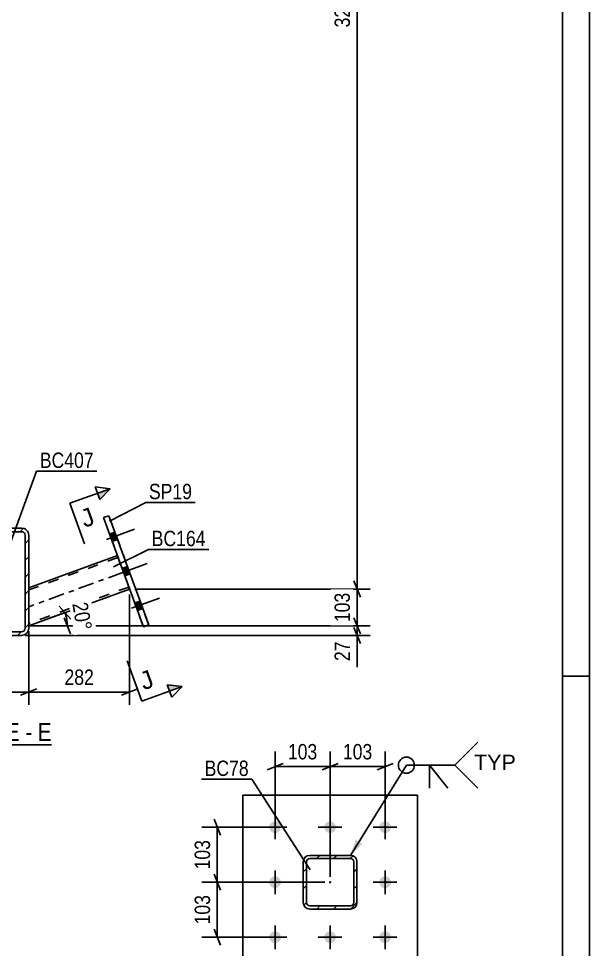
# Model space of a CAD drawing. Header units: millimetres. Extents: x 0 to 841, y 0 to 594.
# Drawn here: x 734.7 to 841, y 247.1 to 420.5 of the extents above; entities that cross this region are included whole.
import ezdxf

# ---------------------------------------------------------------- set-up
doc = ezdxf.new("R2010")
doc.units = ezdxf.units.MM
doc.linetypes.add('DXK_LINE_DOT2', pattern=[3.9198, 1.9599, -1.9599])
doc.linetypes.add('DXK_LINE_DOT3', pattern=[5.9187, 2.979, -0.9799, 0.9799, -0.9799])
doc.styles.add('Arial', font='ARIAL.TTF', dxfattribs={"height": 0.2})
doc.styles.add('Arial Narrow', font='ARIALN.TTF', dxfattribs={"height": 0.2})

# ---------------------------------------------------------------- blocks, each defined once
blk = doc.blocks.new('Unknown-761549663-1133')
at = {"color": 5, "linetype": 'Continuous'}
for p, q in [((841, 0), (841, 594)), ((836, 5), (836, 589)), ((841, 298), (836, 298))]:
    blk.add_line(p, q, dxfattribs=at)
blk = doc.blocks.new('Unknown-761549663-15 - 2424')
at = {"color": 6, "linetype": 'Continuous'}
blk.add_line((713.15, 285.19), (740.79, 285.19), dxfattribs=at)
at = {"color": 0, "linetype": 'Continuous'}
for points in [[(731.25, 285.94), (731.25, 289.44), (713.15, 289.44), (713.15, 285.94)], [(734.86, 285.94), (734.86, 289.44), (732.3, 289.44), (732.3, 285.94)], [(737.19, 285.94), (737.19, 289.44), (735.91, 289.44), (735.91, 285.94)], [(740.79, 285.94), (740.79, 289.44), (738.24, 289.44), (738.24, 285.94)]]:
    blk.add_wipeout(points, dxfattribs=at)
at = {"color": 7, "linetype": 'Continuous', "style": 'Arial Narrow'}
for s, p in [('SECTION ', (713.15, 285.94)), ('E', (732.3, 285.94)), ('E', (738.24, 285.94)), ('-', (735.91, 285.94))]:
    blk.add_text(s, height=3.34, dxfattribs=at).set_placement(p)
blk = doc.blocks.new('Bolt-761549663-2429 - 2424')
at = {"linetype": 'Continuous'}
for points in [[(751.62, 324.48), (752.12, 323.1), (753.12, 323.47), (752.62, 324.84)], [(751.62, 324.48), (752.12, 323.1), (753.12, 323.47), (752.62, 324.84)], [(751.62, 324.48), (752.12, 323.1), (753.12, 323.47), (752.62, 324.84)], [(753.96, 318.06), (754.46, 316.68), (755.46, 317.04), (754.96, 318.42)], [(753.96, 318.06), (754.46, 316.68), (755.46, 317.04), (754.96, 318.42)], [(756.29, 311.64), (756.8, 310.26), (757.8, 310.62), (757.3, 312)], [(756.29, 311.64), (756.8, 310.26), (757.8, 310.62), (757.3, 312)], [(756.29, 311.64), (756.8, 310.26), (757.8, 310.62), (757.3, 312)]]:
    blk.add_hatch(color=1, dxfattribs=at).paths.add_polyline_path(points)
at = {"color": 1, "linetype": 'Continuous'}
for p, q in [((751.06, 323.49), (756.26, 325.39)), ((751.06, 323.49), (756.26, 325.39)), ((751.06, 323.49), (756.26, 325.39)), ((751.62, 324.48), (752.62, 324.84)), ((751.62, 324.48), (752.62, 324.84)), ((751.62, 324.48), (752.62, 324.84)), ((752.12, 323.1), (753.12, 323.47)), ((752.12, 323.1), (753.12, 323.47)), ((752.12, 323.1), (753.12, 323.47)), ((753.39, 317.07), (758.59, 318.97)), ((753.39, 317.07), (758.59, 318.97)), ((753.96, 318.06), (754.96, 318.42)), ((753.96, 318.06), (754.96, 318.42)), ((754.46, 316.68), (755.46, 317.04)), ((754.46, 316.68), (755.46, 317.04)), ((755.73, 310.65), (760.93, 312.54)), ((755.73, 310.65), (760.93, 312.54)), ((755.73, 310.65), (760.93, 312.54)), ((756.29, 311.64), (757.3, 312)), ((756.29, 311.64), (757.3, 312)), ((756.29, 311.64), (757.3, 312)), ((756.8, 310.26), (757.8, 310.62)), ((756.8, 310.26), (757.8, 310.62)), ((756.8, 310.26), (757.8, 310.62))]:
    blk.add_line(p, q, dxfattribs=at)
blk = doc.blocks.new('Part-761549663-2524 - 2424')
at = {"color": 2, "linetype": 'Continuous'}
for p, q in [((736.55, 314.49), (753.07, 320.5)), ((736.55, 307.4), (755.35, 314.24))]:
    blk.add_line(p, q, dxfattribs=at)
at = {"color": 7, "linetype": 'DXK_LINE_DOT2'}
for p, q in [((736.55, 314.07), (753.2, 320.13)), ((755.35, 314.24), (753.07, 320.5)), ((755.21, 314.61), (736.55, 307.82)), ((736.55, 314.49), (736.55, 307.4))]:
    blk.add_line(p, q, dxfattribs=at)
at = {"color": 7, "linetype": 'DXK_LINE_DOT3'}
blk.add_line((754.21, 317.37), (736.55, 310.94), dxfattribs=at)
blk = doc.blocks.new('Part-761549663-2603 - 2424')
at = {"linetype": 'Continuous'}
h = blk.add_hatch(dxfattribs=at)
h.set_pattern_fill('', scale=0.7, style=0, pattern_type=0)
h.set_pattern_definition([(45, (723.2205, 306.9237), (-1.57154, 1.57154), [])])
h.paths.add_polyline_path([(723.22, 324.26), (723.22, 306.92), (723.32, 306.41), (723.61, 305.98), (724.04, 305.69), (724.55, 305.59), (735.22, 305.59), (735.73, 305.69), (736.16, 305.98), (736.45, 306.41), (736.55, 306.92), (736.55, 324.26), (736.45, 324.77), (736.16, 325.2), (735.73, 325.49), (735.22, 325.59), (724.55, 325.59), (724.04, 325.49), (723.61, 325.2), (723.32, 324.77)])
h.paths.add_polyline_path([(724.08, 324.73), (724.3, 324.87), (724.55, 324.92), (735.22, 324.92), (735.48, 324.87), (735.69, 324.73), (735.84, 324.51), (735.89, 324.26), (735.89, 306.92), (735.84, 306.67), (735.69, 306.45), (735.48, 306.31), (735.22, 306.26), (724.55, 306.26), (724.3, 306.31), (724.08, 306.45), (723.94, 306.67), (723.89, 306.92), (723.89, 324.26), (723.94, 324.51)])
at = {"color": 2, "linetype": 'Continuous'}
for p, q in [((723.32, 324.77), (723.22, 324.26)), ((723.89, 324.26), (723.94, 324.51)), ((724.55, 325.59), (724.04, 325.49)), ((724.3, 324.87), (724.55, 324.92)), ((724.55, 325.59), (724.55, 325.59)), ((724.55, 325.59), (735.22, 325.59)), ((724.55, 324.92), (724.55, 324.92)), ((724.55, 324.92), (735.22, 324.92)), ((735.22, 325.59), (735.22, 325.59)), ((735.73, 325.49), (735.22, 325.59)), ((735.22, 324.92), (735.22, 324.92)), ((735.22, 324.92), (735.48, 324.87)), ((735.84, 324.51), (735.89, 324.26)), ((736.55, 324.26), (736.45, 324.77)), ((723.22, 324.26), (723.22, 324.26)), ((723.22, 306.92), (723.22, 324.26)), ((723.89, 324.26), (723.89, 324.26)), ((723.89, 306.92), (723.89, 324.26)), ((735.89, 324.26), (735.89, 324.26)), ((735.89, 306.92), (735.89, 324.26)), ((736.55, 324.26), (736.55, 324.26)), ((736.55, 306.92), (736.55, 324.26)), ((723.22, 306.92), (723.22, 306.92)), ((723.22, 306.92), (723.32, 306.41)), ((723.89, 306.92), (723.89, 306.92)), ((723.94, 306.67), (723.89, 306.92)), ((724.04, 305.69), (724.55, 305.59)), ((724.55, 306.26), (724.3, 306.31)), ((724.55, 306.26), (724.55, 306.26)), ((724.55, 306.26), (735.22, 306.26)), ((724.55, 305.59), (724.55, 305.59)), ((724.55, 305.59), (735.22, 305.59)), ((735.48, 306.31), (735.22, 306.26)), ((735.22, 306.26), (735.22, 306.26)), ((735.22, 305.59), (735.73, 305.69)), ((735.22, 305.59), (735.22, 305.59)), ((735.89, 306.92), (735.84, 306.67)), ((735.89, 306.92), (735.89, 306.92)), ((736.45, 306.41), (736.55, 306.92)), ((736.55, 306.92), (736.55, 306.92))]:
    blk.add_line(p, q, dxfattribs=at)
for centre, radius, start, end in [((724.55, 324.26), 1.33, 112.5, 157.5), ((724.55, 324.26), 0.667, 112.5, 157.5), ((735.22, 324.26), 0.667, 22.5, 67.5), ((735.22, 324.26), 1.33, 22.5, 67.5), ((724.55, 306.92), 1.33, 202.5, 247.5), ((724.55, 306.92), 0.667, 202.5, 247.5), ((735.22, 306.92), 0.667, 292.5, 337.5), ((735.22, 306.92), 1.33, 292.5, 337.5)]:
    blk.add_arc(centre, radius, start, end, dxfattribs=at)
blk = doc.blocks.new('Part-761549663-2658 - 2424')
at = {"color": 2, "linetype": 'Continuous'}
for p, q in [((751.5, 327.91), (750.5, 327.55)), ((758.91, 307.55), (751.5, 327.91)), ((751.5, 327.91), (751.5, 327.91)), ((750.5, 327.55), (757.91, 307.19)), ((750.5, 327.55), (750.5, 327.55)), ((757.91, 307.19), (758.91, 307.55)), ((757.91, 307.19), (757.91, 307.19)), ((758.91, 307.55), (758.91, 307.55))]:
    blk.add_line(p, q, dxfattribs=at)
at = {"color": 7, "linetype": 'DXK_LINE_DOT2'}
for p, q in [((750.5, 327.55), (751.5, 327.91)), ((751.5, 327.91), (758.91, 307.55)), ((750.5, 327.55), (757.91, 307.19)), ((758.91, 307.55), (757.91, 307.19))]:
    blk.add_line(p, q, dxfattribs=at)
blk = doc.blocks.new('Part-761549663-16539 - 16524')
at = {"linetype": 'Continuous'}
h = blk.add_hatch(dxfattribs=at)
h.set_pattern_fill('', scale=0.7, style=0, pattern_type=0)
h.set_pattern_definition([(45, (796.4951, 254.6009), (-1.57154, 1.57154), [])])
h.paths.add_polyline_path([(788.9, 254.6), (796.5, 254.6), (796.95, 254.69), (797.34, 254.95), (797.6, 255.34), (797.7, 255.8), (797.7, 263.4), (797.6, 263.86), (797.34, 264.25), (796.95, 264.51), (796.5, 264.6), (788.9, 264.6), (788.44, 264.51), (788.05, 264.25), (787.79, 263.86), (787.7, 263.4), (787.7, 255.8), (787.79, 255.34), (788.05, 254.95), (788.44, 254.69)])
h.paths.add_polyline_path([(788.34, 255.57), (788.3, 255.8), (788.3, 263.4), (788.34, 263.63), (788.47, 263.83), (788.67, 263.96), (788.9, 264), (796.5, 264), (796.72, 263.96), (796.92, 263.83), (797.05, 263.63), (797.1, 263.4), (797.1, 255.8), (797.05, 255.57), (796.92, 255.38), (796.72, 255.25), (796.5, 255.2), (788.9, 255.2), (788.67, 255.25), (788.47, 255.38)])
blk.add_hatch(color=30, dxfattribs=at).paths.add_polyline_path([(792.7, 259.5, -1), (792.7, 259.7, -1)])
at = {"color": 7, "linetype": 'DXK_LINE_DOT2'}
for p, q in [((787.7, 263.4), (787.79, 263.86)), ((788.47, 263.83), (788.34, 263.63)), ((788.44, 264.51), (788.9, 264.6)), ((788.67, 263.96), (788.47, 263.83)), ((788.9, 264), (788.67, 263.96)), ((788.9, 264.6), (796.5, 264.6)), ((788.9, 264), (796.5, 264)), ((796.5, 264.6), (796.95, 264.51)), ((796.72, 263.96), (796.5, 264)), ((796.92, 263.83), (796.72, 263.96)), ((797.05, 263.63), (796.92, 263.83)), ((797.6, 263.86), (797.7, 263.4)), ((787.7, 255.8), (787.7, 263.4)), ((788.34, 263.63), (788.3, 263.4)), ((788.3, 263.4), (788.3, 255.8)), ((797.1, 263.4), (797.05, 263.63)), ((797.1, 255.8), (797.1, 263.4)), ((797.7, 255.8), (797.7, 263.4)), ((787.79, 255.34), (787.7, 255.8)), ((788.3, 255.8), (788.34, 255.57)), ((788.34, 255.57), (788.47, 255.38)), ((788.47, 255.38), (788.67, 255.25)), ((788.67, 255.25), (788.9, 255.2)), ((788.9, 255.2), (796.5, 255.2)), ((796.5, 255.2), (796.72, 255.25)), ((796.72, 255.25), (796.92, 255.38)), ((796.92, 255.38), (797.05, 255.57)), ((797.05, 255.57), (797.1, 255.8)), ((797.7, 255.8), (797.6, 255.34)), ((788.9, 254.6), (788.44, 254.69)), ((788.9, 254.6), (796.5, 254.6)), ((796.95, 254.69), (796.5, 254.6))]:
    blk.add_line(p, q, dxfattribs=at)
at = {"color": 2, "linetype": 'Continuous'}
for p, q in [((787.79, 263.86), (787.7, 263.4)), ((788.34, 263.63), (788.47, 263.83)), ((788.9, 264.6), (788.44, 264.51)), ((788.47, 263.83), (788.67, 263.96)), ((788.67, 263.96), (788.9, 264)), ((788.9, 264.6), (796.5, 264.6)), ((788.9, 264), (796.5, 264)), ((796.95, 264.51), (796.5, 264.6)), ((796.5, 264), (796.72, 263.96)), ((796.72, 263.96), (796.92, 263.83)), ((796.92, 263.83), (797.05, 263.63)), ((797.7, 263.4), (797.6, 263.86)), ((787.7, 255.8), (787.7, 263.4)), ((788.3, 263.4), (788.34, 263.63)), ((788.3, 255.8), (788.3, 263.4)), ((797.05, 263.63), (797.1, 263.4)), ((797.1, 255.8), (797.1, 263.4)), ((797.7, 255.8), (797.7, 263.4)), ((787.7, 255.8), (787.79, 255.34)), ((788.34, 255.57), (788.3, 255.8)), ((788.47, 255.38), (788.34, 255.57)), ((788.67, 255.25), (788.47, 255.38)), ((788.9, 255.2), (788.67, 255.25)), ((788.9, 255.2), (796.5, 255.2)), ((796.72, 255.25), (796.5, 255.2)), ((796.92, 255.38), (796.72, 255.25)), ((797.05, 255.57), (796.92, 255.38)), ((797.1, 255.8), (797.05, 255.57)), ((797.6, 255.34), (797.7, 255.8)), ((788.44, 254.69), (788.9, 254.6)), ((788.9, 254.6), (796.5, 254.6)), ((796.5, 254.6), (796.95, 254.69))]:
    blk.add_line(p, q, dxfattribs=at)
at = {"color": 7, "linetype": 'DXK_LINE_DOT3'}
blk.add_line((792.7, 259.6), (792.7, 259.6), dxfattribs=at)
at = {"color": 30, "linetype": 'DXK_LINE_DOT3'}
blk.add_line((792.7, 259.6), (792.7, 259.6), dxfattribs=at)
at = {"color": 30, "linetype": 'Continuous'}
blk.add_circle((792.7, 259.6), 0.1, dxfattribs=at)
at = {"color": 7, "linetype": 'DXK_LINE_DOT2'}
for centre, start, end in [((788.9, 263.4), 112.4999, 157.4999), ((796.5, 263.4), 22.4999, 67.4999), ((788.9, 255.8), 202.4999, 247.4999), ((796.5, 255.8), 292.4999, 337.4999)]:
    blk.add_arc(centre, 1.2, start, end, dxfattribs=at)
at = {"color": 2, "linetype": 'Continuous'}
for centre, start, end in [((788.9, 263.4), 112.4999, 157.4999), ((796.5, 263.4), 22.4999, 67.4999), ((788.9, 255.8), 202.4999, 247.4999), ((796.5, 255.8), 292.4999, 337.4999)]:
    blk.add_arc(centre, 1.2, start, end, dxfattribs=at)
blk = doc.blocks.new('Bolt-761549663-16603 - 16524')
at = {"linetype": 'Continuous'}
for points in [[(782.45, 270.95, -1), (782.45, 268.75, -1)], [(792.7, 270.95, -1), (792.7, 268.75, -1)], [(802.95, 270.95, -1), (802.95, 268.75, -1)], [(782.45, 260.7, -1), (782.45, 258.5, -1)], [(802.95, 260.7, -1), (802.95, 258.5, -1)], [(782.45, 250.45, -1), (782.45, 248.25, -1)], [(792.7, 250.45, -1), (792.7, 248.25, -1)], [(802.95, 250.45, -1), (802.95, 248.25, -1)]]:
    blk.add_hatch(color=1, dxfattribs=at).paths.add_polyline_path(points)
at = {"color": 1, "linetype": 'Continuous'}
for p, q in [((782.45, 267.65), (782.45, 272.05)), ((792.7, 267.65), (792.7, 272.05)), ((802.95, 267.65), (802.95, 272.05)), ((780.25, 269.85), (784.65, 269.85)), ((790.5, 269.85), (794.9, 269.85)), ((800.75, 269.85), (805.15, 269.85)), ((782.45, 257.4), (782.45, 261.8)), ((802.95, 257.4), (802.95, 261.8)), ((780.25, 259.6), (784.65, 259.6)), ((800.75, 259.6), (805.15, 259.6)), ((782.45, 247.15), (782.45, 251.55)), ((792.7, 247.15), (792.7, 251.55)), ((802.95, 247.15), (802.95, 251.55)), ((780.25, 249.35), (784.65, 249.35)), ((790.5, 249.35), (794.9, 249.35)), ((800.75, 249.35), (805.15, 249.35))]:
    blk.add_line(p, q, dxfattribs=at)
blk = doc.blocks.new('Part-761549663-16557 - 16524')
at = {"color": 2, "linetype": 'Continuous'}
for p, q in [((776.45, 243.35), (776.45, 275.85)), ((776.45, 275.85), (808.95, 275.85)), ((808.95, 243.35), (808.95, 275.85)), ((776.45, 243.35), (808.95, 243.35))]:
    blk.add_line(p, q, dxfattribs=at)
blk = doc.blocks.new('StraightDimension-761549663-16245 - 2424')
at = {"color": 7, "linetype": 'Continuous'}
for p, q in [((797.14, 308.9), (798.34, 305.9)), ((737.55, 307.4), (800.14, 307.4)), ((798.34, 304.09), (797.14, 307.09)), ((797.74, 305.59), (797.74, 307.4)), ((735.95, 305.59), (800.14, 305.59))]:
    blk.add_line(p, q, dxfattribs=at)
at = {"color": 0}
blk.add_wipeout([(796.99, 305.07), (792.79, 305.07), (792.79, 300.21), (796.99, 300.21)], dxfattribs=at)
at = {"color": 7, "linetype": 'Continuous'}
blk.add_line((797.74, 305.59), (797.74, 299.68), dxfattribs=at)
blk.add_line((797.74, 305.59), (797.74, 299.68), dxfattribs=at)
at = {"color": 3, "style": 'Arial Narrow'}
blk.add_text('27', height=2.863, rotation=90.0002, dxfattribs=at).set_placement((796.39, 300.81))
blk = doc.blocks.new('StraightDimension-761549663-16243 - 2424')
at = {"color": 7, "linetype": 'Continuous'}
for p, q in [((797.74, 314.24), (797.74, 530.87)), ((797.14, 315.74), (798.34, 312.74)), ((756.35, 314.24), (800.14, 314.24))]:
    blk.add_line(p, q, dxfattribs=at)
at = {"color": 0}
blk.add_wipeout([(796.99, 426.81), (792.79, 426.81), (792.79, 418.3), (796.99, 418.3)], dxfattribs=at)
at = {"color": 3, "style": 'Arial Narrow'}
blk.add_text('3250', height=2.863, rotation=90.0002, dxfattribs=at).set_placement((796.39, 418.9))
blk = doc.blocks.new('StraightDimension-761549663-13290 - 2424')
at = {"color": 7, "linetype": 'Continuous'}
for p, q in [((723.22, 306.29), (723.22, 292.63)), ((736.55, 306.4), (736.55, 292.63)), ((724.72, 295.63), (721.72, 294.43)), ((723.22, 295.03), (736.55, 295.03)), ((735.05, 294.43), (738.05, 295.63))]:
    blk.add_line(p, q, dxfattribs=at)
at = {"color": 0}
blk.add_wipeout([(733.23, 295.78), (733.23, 299.98), (726.54, 299.98), (726.54, 295.78)], dxfattribs=at)
at = {"color": 3, "style": 'Arial Narrow'}
blk.add_text('200', height=2.863, dxfattribs=at).set_placement((727.14, 296.38))
blk = doc.blocks.new('StraightDimension-761549663-13289 - 2424')
at = {"color": 7, "linetype": 'Continuous'}
for p, q in [((755.35, 313.24), (755.35, 292.63)), ((736.55, 306.4), (736.55, 292.63)), ((738.05, 295.63), (735.05, 294.43)), ((736.55, 295.03), (755.35, 295.03)), ((753.85, 294.43), (756.85, 295.63))]:
    blk.add_line(p, q, dxfattribs=at)
at = {"color": 0}
blk.add_wipeout([(749.29, 295.78), (749.29, 299.98), (742.61, 299.98), (742.61, 295.78)], dxfattribs=at)
at = {"color": 3, "style": 'Arial Narrow'}
blk.add_text('282', height=2.863, dxfattribs=at).set_placement((743.21, 296.38))
blk = doc.blocks.new('StraightDimension-761549663-16244 - 2424')
at = {"color": 7, "linetype": 'Continuous'}
for p, q in [((797.14, 315.74), (798.34, 312.74)), ((756.35, 314.24), (800.14, 314.24)), ((797.74, 307.4), (797.74, 314.24)), ((798.34, 305.9), (797.14, 308.9)), ((737.55, 307.4), (800.14, 307.4))]:
    blk.add_line(p, q, dxfattribs=at)
at = {"color": 0}
blk.add_wipeout([(796.99, 314.16), (792.79, 314.16), (792.79, 307.47), (796.99, 307.47)], dxfattribs=at)
at = {"color": 3, "style": 'Arial Narrow'}
blk.add_text('103', height=2.863, rotation=90.0002, dxfattribs=at).set_placement((796.39, 308.07))
blk = doc.blocks.new('AngleDimension-761549663-16437 - 2424')
at = {"color": 7, "linetype": 'Continuous'}
for p, q in [((742.23, 311.06), (744.39, 308.65)), ((743.31, 309.86), (736.55, 307.4)), ((744.34, 305.9), (743.14, 308.9)), ((743.74, 307.4), (736.55, 307.4)), ((737.55, 307.4), (743.74, 307.4))]:
    blk.add_line(p, q, dxfattribs=at)
blk.add_arc((736.55, 307.4), 7.19, 360, 20, dxfattribs=at)
at = {"color": 0}
blk.add_wipeout([(745.08, 305.62), (749.22, 306.35), (748.1, 312.71), (743.96, 311.98)], dxfattribs=at)
at = {"color": 3, "style": 'Arial Narrow'}
blk.add_text('20°', height=2.863, rotation=-80.0021, dxfattribs=at).set_placement((744.65, 311.49))
blk = doc.blocks.new('StraightDimension-761549663-17452 - 16524')
at = {"color": 7, "linetype": 'Continuous'}
for p, q in [((792.7, 260.6), (792.7, 283.99)), ((802.95, 270.85), (802.95, 283.99)), ((791.2, 280.54), (794.2, 281.74)), ((792.7, 281.14), (802.95, 281.14)), ((804.45, 281.74), (801.45, 280.54))]:
    blk.add_line(p, q, dxfattribs=at)
at = {"color": 0}
blk.add_wipeout([(801.16, 281.89), (801.16, 286.09), (794.48, 286.09), (794.48, 281.89)], dxfattribs=at)
at = {"color": 3, "style": 'Arial Narrow'}
blk.add_text('103', height=2.863, dxfattribs=at).set_placement((795.08, 282.49))
blk = doc.blocks.new('StraightDimension-761549663-17453 - 16524')
at = {"color": 7, "linetype": 'Continuous'}
for p, q in [((782.45, 270.85), (782.45, 283.99)), ((792.7, 260.6), (792.7, 283.99)), ((780.95, 280.54), (783.95, 281.74)), ((782.45, 281.14), (792.7, 281.14)), ((794.2, 281.74), (791.2, 280.54))]:
    blk.add_line(p, q, dxfattribs=at)
at = {"color": 0}
blk.add_wipeout([(790.91, 281.89), (790.91, 286.09), (784.23, 286.09), (784.23, 281.89)], dxfattribs=at)
at = {"color": 3, "style": 'Arial Narrow'}
blk.add_text('103', height=2.863, dxfattribs=at).set_placement((784.83, 282.49))
blk = doc.blocks.new('StraightDimension-761549663-17485 - 16524')
at = {"color": 7, "linetype": 'Continuous'}
for p, q in [((771.08, 271.35), (772.28, 268.35)), ((781.45, 269.85), (768.83, 269.85)), ((771.68, 259.6), (771.68, 269.85)), ((772.28, 258.1), (771.08, 261.1)), ((791.7, 259.6), (768.83, 259.6))]:
    blk.add_line(p, q, dxfattribs=at)
at = {"color": 0}
blk.add_wipeout([(770.93, 268.07), (766.73, 268.07), (766.73, 261.38), (770.93, 261.38)], dxfattribs=at)
at = {"color": 3, "style": 'Arial Narrow'}
blk.add_text('103', height=2.863, rotation=90.0002, dxfattribs=at).set_placement((770.33, 261.98))
blk = doc.blocks.new('StraightDimension-761549663-17486 - 16524')
at = {"color": 7, "linetype": 'Continuous'}
for p, q in [((771.08, 261.1), (772.28, 258.1)), ((791.7, 259.6), (768.83, 259.6)), ((771.68, 249.35), (771.68, 259.6)), ((772.28, 247.85), (771.08, 250.85)), ((781.45, 249.35), (768.83, 249.35))]:
    blk.add_line(p, q, dxfattribs=at)
at = {"color": 0}
blk.add_wipeout([(770.93, 257.82), (766.73, 257.82), (766.73, 251.13), (770.93, 251.13)], dxfattribs=at)
at = {"color": 3, "style": 'Arial Narrow'}
blk.add_text('103', height=2.863, rotation=90.0002, dxfattribs=at).set_placement((770.33, 251.73))
blk = doc.blocks.new('SectionMark-761549663-17020 - 2424')
at = {"linetype": 'Continuous'}
for points in [[(749.81, 330.91), (749.38, 332.09), (751.73, 332.94)], [(762.8, 295.23), (762.37, 296.41), (765.15, 296.09)]]:
    blk.add_hatch(color=6, dxfattribs=at).paths.add_polyline_path(points)
at = {"color": 6, "linetype": 'Continuous'}
for p, q in [((749.81, 330.91), (748.95, 333.26)), ((748.95, 333.26), (751.73, 332.94)), ((751.73, 332.94), (749.81, 330.91)), ((765.15, 296.09), (762.37, 296.41)), ((762.37, 296.41), (763.22, 294.06)), ((765.15, 296.09), (763.22, 294.06))]:
    blk.add_line(p, q, dxfattribs=at)
at = {"color": 0, "linetype": 'Continuous'}
for points in [[(749.14, 326.42), (747.95, 329.7), (745.75, 328.91), (746.95, 325.62)], [(760.16, 296.14), (758.97, 299.43), (756.77, 298.63), (757.97, 295.34)]]:
    blk.add_wipeout(points, dxfattribs=at)
at = {"color": 6, "linetype": 'Continuous'}
for p, q in [((744.21, 330.21), (751.73, 332.94)), ((744.21, 330.21), (746.95, 322.69)), ((757.63, 293.35), (754.89, 300.87)), ((757.63, 293.35), (765.15, 296.09))]:
    blk.add_line(p, q, dxfattribs=at)
at = {"color": 3, "linetype": 'Continuous', "style": 'Arial'}
for p in [(746.95, 325.62), (757.97, 295.34)]:
    blk.add_text('J', height=3.34, rotation=20.002, dxfattribs=at).set_placement(p)
blk = doc.blocks.new('Mark-761549663-13506 - 2424')
at = {"color": 0}
blk.add_wipeout([(748.66, 336.8), (748.66, 339.8), (738.62, 339.8), (738.62, 336.8)], dxfattribs=at)
blk.add_wipeout([(748.66, 336.8), (748.66, 339.8), (738.62, 339.8), (738.62, 336.8)], dxfattribs=at)
at = {"color": 30, "linetype": 'Continuous'}
for p, q in [((733.05, 322.55), (738.02, 336.2)), ((738.02, 336.2), (749.26, 336.2))]:
    blk.add_line(p, q, dxfattribs=at)
at = {"color": 3, "style": 'Arial Narrow'}
blk.add_text('BC407', height=2.863, dxfattribs=at).set_placement((738.62, 336.8))
blk = doc.blocks.new('Mark-761549663-2520 - 2424')
at = {"color": 0}
blk.add_wipeout([(769.51, 322.23), (769.51, 325.23), (759.46, 325.23), (759.46, 322.23)], dxfattribs=at)
blk.add_wipeout([(769.51, 322.23), (769.51, 325.23), (759.46, 325.23), (759.46, 322.23)], dxfattribs=at)
at = {"color": 30, "linetype": 'Continuous'}
for p, q in [((752.37, 318.37), (758.86, 321.63)), ((758.86, 321.63), (770.11, 321.63))]:
    blk.add_line(p, q, dxfattribs=at)
at = {"color": 3, "style": 'Arial Narrow'}
blk.add_text('BC164', height=2.863, dxfattribs=at).set_placement((759.46, 322.23))
blk = doc.blocks.new('Mark-761549663-2654 - 2424')
at = {"color": 0}
blk.add_wipeout([(766.99, 330.98), (766.99, 333.98), (758.95, 333.98), (758.95, 330.98)], dxfattribs=at)
blk.add_wipeout([(766.99, 330.98), (766.99, 333.98), (758.95, 333.98), (758.95, 330.98)], dxfattribs=at)
at = {"color": 30, "linetype": 'Continuous'}
for p, q in [((751.62, 326.88), (758.35, 330.38)), ((758.35, 330.38), (767.59, 330.38))]:
    blk.add_line(p, q, dxfattribs=at)
at = {"color": 3, "style": 'Arial Narrow'}
blk.add_text('SP19', height=2.863, dxfattribs=at).set_placement((758.95, 330.98))
blk = doc.blocks.new('Mark-761549663-17517 - 16524')
at = {"color": 0}
blk.add_wipeout([(777.54, 279.4), (777.54, 282.4), (769.32, 282.4), (769.32, 279.4)], dxfattribs=at)
blk.add_wipeout([(777.54, 279.4), (777.54, 282.4), (769.32, 282.4), (769.32, 279.4)], dxfattribs=at)
at = {"color": 30, "linetype": 'Continuous'}
for p in [(768.72, 278.8), (789.01, 261.88)]:
    blk.add_line(p, (778.14, 278.8), dxfattribs=at)
at = {"color": 3, "style": 'Arial Narrow'}
blk.add_text('BC78', height=2.863, dxfattribs=at).set_placement((769.32, 279.4))
blk = doc.blocks.new('WeldMark-761549663-17539 - 16524')
at = {"linetype": 'Continuous'}
blk.add_hatch(color=30, dxfattribs=at).paths.add_polyline_path([(798.71, 266.76), (796.5, 264.6), (797.44, 267.55)])
at = {"color": 30, "linetype": 'Continuous'}
for p, q in [((796.5, 264.6), (806.91, 281.41)), ((806.91, 281.41), (815.91, 281.41))]:
    blk.add_line(p, q, dxfattribs=at)
at = {"color": 3, "linetype": 'Continuous'}
for q in [(814.62, 277.13), (811.2, 277.13)]:
    blk.add_line((811.2, 281.41), q, dxfattribs=at)
for start, end in [(90, 270), (270, 90)]:
    blk.add_arc((806.91, 281.41), 1.5, start, end, dxfattribs=at)
at = {"color": 0, "linetype": 'Continuous'}
blk.add_wipeout([(827.29, 280.51), (827.29, 283.51), (819.51, 283.51), (819.51, 280.51)], dxfattribs=at)
blk.add_wipeout([(827.29, 280.51), (827.29, 283.51), (819.51, 283.51), (819.51, 280.51)], dxfattribs=at)
at = {"color": 3, "linetype": 'Continuous'}
for q in [(820.2, 285.7), (820.2, 277.13)]:
    blk.add_line((815.91, 281.41), q, dxfattribs=at)
at = {"color": 3, "linetype": 'Continuous', "style": 'Arial'}
blk.add_text('TYP', height=2.865, dxfattribs=at).set_placement((819.51, 280.51))

msp = doc.modelspace()

# ---------------------------------------------------------------- block references
for name in ['Unknown-761549663-1133', 'Part-761549663-2658 - 2424', 'Part-761549663-2603 - 2424', 'Bolt-761549663-2429 - 2424', 'Part-761549663-2524 - 2424', 'Part-761549663-16557 - 16524', 'Bolt-761549663-16603 - 16524', 'Part-761549663-16539 - 16524']:
    msp.add_blockref(name, (0, 0))

# ---------------------------------------------------------------- next in the draw order: block references
for name in ['StraightDimension-761549663-16243 - 2424', 'StraightDimension-761549663-16245 - 2424', 'Unknown-761549663-15 - 2424', 'StraightDimension-761549663-17452 - 16524']:
    msp.add_blockref(name, (0, 0))

# ---------------------------------------------------------------- next in the draw order: block references
for name in ['StraightDimension-761549663-13290 - 2424', 'StraightDimension-761549663-17453 - 16524', 'WeldMark-761549663-17539 - 16524']:
    msp.add_blockref(name, (0, 0))

# ---------------------------------------------------------------- next in the draw order: block references
for name in ['StraightDimension-761549663-13289 - 2424', 'StraightDimension-761549663-17485 - 16524']:
    msp.add_blockref(name, (0, 0))

# ---------------------------------------------------------------- next in the draw order: block references
for name in ['StraightDimension-761549663-16244 - 2424', 'StraightDimension-761549663-17486 - 16524']:
    msp.add_blockref(name, (0, 0))

# ---------------------------------------------------------------- next in the draw order: block references
for name in ['AngleDimension-761549663-16437 - 2424', 'Mark-761549663-17517 - 16524']:
    msp.add_blockref(name, (0, 0))

# ---------------------------------------------------------------- next in the draw order: block references
msp.add_blockref('SectionMark-761549663-17020 - 2424', (0, 0))

# ---------------------------------------------------------------- next in the draw order: block references
for name in ['Mark-761549663-13506 - 2424', 'Mark-761549663-2654 - 2424', 'Mark-761549663-2520 - 2424']:
    msp.add_blockref(name, (0, 0))

doc.saveas('drawing.dxf')
